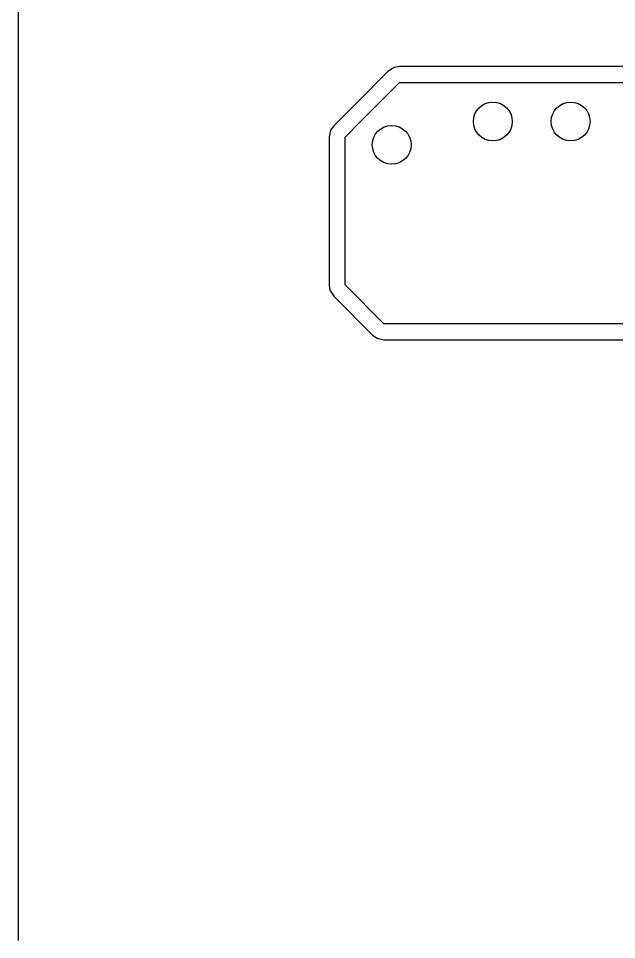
# Model space of a CAD drawing. Header units: inches. Extents: x 2.12 to 6.02, y -5.78 to -1.88.
# Drawn here: x 4.0669 to 4.3697, y -5.3392 to -4.873 of the extents above; entities that cross this region are included whole.
import ezdxf

# ---------------------------------------------------------------- set-up
doc = ezdxf.new("R2010")
doc.units = ezdxf.units.IN
doc.header["$MEASUREMENT"] = 0
doc.layers.add('B.Cu', color=153, linetype='CONTINUOUS', true_color=0x4d7fc4)

msp = doc.modelspace()

# ---------------------------------------------------------------- linework, layer by layer
at = {"layer": 'B.Cu', "linetype": 'CONTINUOUS'}
for p, q in [((4.06693, -4.93307), (4.06693, -4.6915)), ((4.25717, -4.89788), (4.25412, -4.89979)), ((4.25984, -4.89742), (4.25717, -4.89788)), ((4.49606, -4.89742), (4.25984, -4.89742)), ((4.25984, -4.89742), (4.25984, -4.89742)), ((4.25412, -4.89979), (4.23853, -4.91538)), ((4.25412, -4.89979), (4.25412, -4.89979)), ((4.24402, -4.92133), (4.25984, -4.90551)), ((4.25984, -4.90551), (4.49606, -4.90551)), ((4.23852, -4.9154), (4.23429, -4.91962)), ((4.23853, -4.91538), (4.23852, -4.9154)), ((4.23428, -4.91963), (4.22656, -4.92735)), ((4.23429, -4.91962), (4.23428, -4.91963)), ((4.24029, -4.92502), (4.24392, -4.92139)), ((4.24392, -4.92139), (4.24402, -4.92133)), ((4.22656, -4.92735), (4.22546, -4.92891)), ((4.23228, -4.93307), (4.24023, -4.92512)), ((4.24023, -4.92512), (4.24029, -4.92502)), ((4.22499, -4.92956), (4.22419, -4.93307)), ((4.2253, -4.92913), (4.22499, -4.92956)), ((4.22499, -4.92956), (4.22499, -4.92956)), ((4.22546, -4.92891), (4.2253, -4.92913)), ((4.06693, -5.09331), (4.06693, -4.93307)), ((4.22419, -4.93307), (4.22419, -5.00787)), ((4.23228, -5.00787), (4.23228, -4.93307)), ((4.22419, -5.00787), (4.22424, -5.00813)), ((4.22424, -5.00813), (4.22465, -5.01055)), ((4.22465, -5.01055), (4.2263, -5.01317)), ((4.25197, -5.02756), (4.23228, -5.00787)), ((4.2263, -5.01317), (4.22656, -5.01359)), ((4.22656, -5.01359), (4.24625, -5.03328)), ((4.52362, -5.02756), (4.25197, -5.02756)), ((4.24625, -5.03328), (4.24846, -5.03485)), ((4.24846, -5.03485), (4.24846, -5.03485)), ((4.24846, -5.03485), (4.24846, -5.03485)), ((4.24846, -5.03485), (4.24846, -5.03485)), ((4.24846, -5.03485), (4.24846, -5.03485)), ((4.24846, -5.03485), (4.25197, -5.03565)), ((4.25197, -5.03565), (4.25197, -5.03565)), ((4.25197, -5.03565), (4.25197, -5.03565)), ((4.25197, -5.03565), (4.25197, -5.03565)), ((4.25197, -5.03565), (4.52362, -5.03565)), ((4.06693, -5.13533), (4.06693, -5.09331)), ((4.06693, -5.33976), (4.06693, -5.13533))]:
    msp.add_line(p, q, dxfattribs=at)
at = {"layer": 'B.Cu'}
for centre in [(4.30709, -4.9252), (4.34646, -4.9252), (4.25591, -4.93701)]:
    msp.add_circle(centre, 0.00984, dxfattribs=at)

doc.saveas('drawing.dxf')
